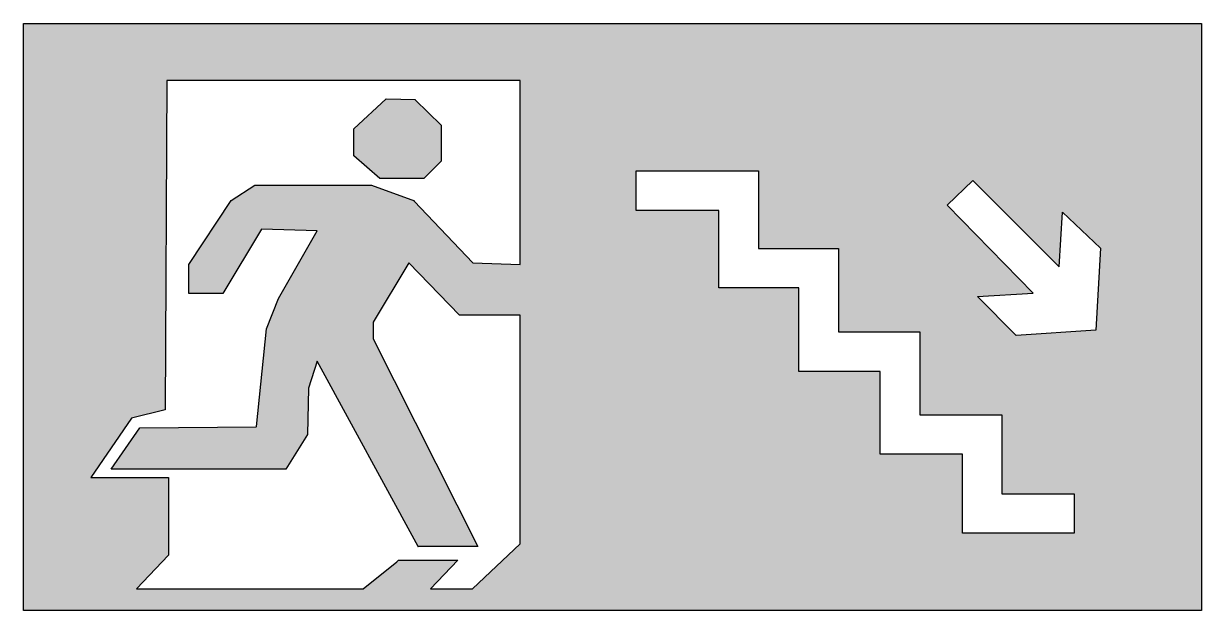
# Model space of a CAD drawing. Header units: millimetres. Extents: x 3899.1 to 3900.84, y 911.91 to 912.78.
import ezdxf

# ---------------------------------------------------------------- set-up
doc = ezdxf.new("R2010")
doc.units = ezdxf.units.MM
doc.layers.add('PLACA DE ORIENTACAO', color=96, linetype='Continuous')

msp = doc.modelspace()

# ---------------------------------------------------------------- hatches: boundary and pattern name
at = {"layer": 'PLACA DE ORIENTACAO', "lineweight": 25}
h = msp.add_hatch(color=96, dxfattribs=at)
h.paths.add_polyline_path([(3899.1034, 912.7803), (3899.1034, 911.9142), (3900.8415, 911.9142), (3900.8415, 912.7803)])
h.paths.add_polyline_path([(3900.6315, 912.4214), (3900.6365, 912.5021), (3900.6923, 912.449), (3900.6859, 912.328), (3900.568, 912.3198), (3900.5112, 912.3774), (3900.5931, 912.3824), (3900.4661, 912.5122), (3900.5044, 912.5489)], flags=16)
h.paths.add_polyline_path([(3900.3057, 912.4484), (3900.3057, 912.3251), (3900.4258, 912.3251), (3900.4258, 912.2029), (3900.547, 912.2029), (3900.547, 912.0863), (3900.6536, 912.0863), (3900.6536, 912.028), (3900.4887, 912.028), (3900.4887, 912.1446), (3900.3675, 912.1446), (3900.3675, 912.2668), (3900.2474, 912.2668), (3900.2474, 912.3901), (3900.1296, 912.3901), (3900.1296, 912.5045), (3900.0073, 912.5045), (3900.0073, 912.5628), (3900.1879, 912.5628), (3900.1879, 912.4484)], flags=16)
h.paths.add_polyline_path([(3899.8363, 912.4245), (3899.7664, 912.427), (3899.6791, 912.5191), (3899.6168, 912.5416), (3899.4447, 912.5416), (3899.4097, 912.5191), (3899.3474, 912.4245), (3899.3474, 912.3821), (3899.3973, 912.3821), (3899.4546, 912.4768), (3899.5369, 912.4743), (3899.4796, 912.3746), (3899.4621, 912.3298), (3899.4471, 912.1853), (3899.2748, 912.1837), (3899.2328, 912.1226), (3899.4903, 912.1226), (3899.5223, 912.1737), (3899.5241, 912.2421), (3899.5369, 912.2822), (3899.6857, 912.0084), (3899.7739, 912.0084), (3899.6193, 912.3148), (3899.6193, 912.3398), (3899.6717, 912.427), (3899.7465, 912.3497), (3899.8363, 912.3497), (3899.8363, 912.0124), (3899.7661, 911.9461), (3899.7041, 911.9461), (3899.744, 911.9885), (3899.6567, 911.9885), (3899.6542, 911.9861), (3899.6044, 911.9461), (3899.27, 911.9461), (3899.3174, 911.9959), (3899.3174, 912.1105), (3899.2027, 912.1105), (3899.2626, 912.1977), (3899.3124, 912.2102), (3899.3149, 912.696), (3899.8363, 912.696)], flags=16)
h.paths.add_polyline_path([(3899.7198, 912.6301), (3899.7194, 912.6296), (3899.7194, 912.5774), (3899.6943, 912.5514), (3899.6291, 912.5514), (3899.6293, 912.5516), (3899.591, 912.5851), (3899.591, 912.6247), (3899.6383, 912.669), (3899.6819, 912.6681), (3899.6814, 912.6675)], flags=0)

# ---------------------------------------------------------------- linework, layer by layer
at = {"layer": 'PLACA DE ORIENTACAO', "color": 96, "lineweight": 25}
for p, q in [((3899.1034, 912.7803), (3900.8415, 912.7803)), ((3899.1034, 911.9142), (3899.1034, 912.7803)), ((3900.8415, 912.7803), (3900.8415, 911.9142)), ((3899.3149, 912.696), (3899.3124, 912.2102)), ((3899.8363, 912.696), (3899.3149, 912.696)), ((3899.8363, 912.4245), (3899.8363, 912.696)), ((3899.591, 912.6247), (3899.6383, 912.669)), ((3899.6383, 912.669), (3899.6819, 912.6681)), ((3899.6819, 912.6681), (3899.6814, 912.6675)), ((3899.6814, 912.6675), (3899.7198, 912.6301)), ((3899.7198, 912.6301), (3899.7194, 912.6296)), ((3899.7194, 912.6296), (3899.7194, 912.5774)), ((3899.591, 912.5851), (3899.591, 912.6247)), ((3899.6293, 912.5516), (3899.591, 912.5851)), ((3899.7194, 912.5774), (3899.6943, 912.5514)), ((3899.6291, 912.5514), (3899.6293, 912.5516)), ((3899.6943, 912.5514), (3899.6291, 912.5514)), ((3899.4097, 912.5191), (3899.4447, 912.5416)), ((3899.4447, 912.5416), (3899.6168, 912.5416)), ((3899.6168, 912.5416), (3899.6803, 912.5187)), ((3899.3474, 912.4245), (3899.4097, 912.5191)), ((3899.6803, 912.5187), (3899.6799, 912.5183)), ((3899.6799, 912.5183), (3899.7664, 912.427)), ((3899.4545, 912.4766), (3899.3973, 912.3821)), ((3899.4547, 912.4768), (3899.4545, 912.4766)), ((3899.5369, 912.4743), (3899.4547, 912.4768)), ((3899.4796, 912.3746), (3899.5369, 912.4743)), ((3899.3474, 912.3821), (3899.3474, 912.4245)), ((3899.6717, 912.427), (3899.6193, 912.3398)), ((3899.7465, 912.3497), (3899.6717, 912.427)), ((3899.7664, 912.427), (3899.8363, 912.4245)), ((3899.3973, 912.3821), (3899.3474, 912.3821)), ((3899.4621, 912.3298), (3899.4796, 912.3746)), ((3899.6193, 912.3398), (3899.6193, 912.3148)), ((3899.8363, 912.3497), (3899.7465, 912.3497)), ((3899.8363, 912.0124), (3899.8363, 912.3497)), ((3899.4472, 912.1858), (3899.4621, 912.3298)), ((3899.6193, 912.3148), (3899.7739, 912.0084)), ((3899.5369, 912.2822), (3899.5241, 912.2421)), ((3899.6855, 912.0088), (3899.5369, 912.2822)), ((3899.5241, 912.2421), (3899.5223, 912.1737)), ((3899.2626, 912.1977), (3899.2027, 912.1105)), ((3899.3124, 912.2102), (3899.2626, 912.1977)), ((3899.2328, 912.1226), (3899.2748, 912.1837)), ((3899.2748, 912.1837), (3899.4467, 912.1853)), ((3899.4467, 912.1853), (3899.4472, 912.1858)), ((3899.5223, 912.1737), (3899.4903, 912.1226)), ((3899.2027, 912.1105), (3899.3174, 912.1105)), ((3899.4903, 912.1226), (3899.2328, 912.1226)), ((3899.3174, 912.1105), (3899.3174, 911.9959)), ((3899.685, 912.0084), (3899.6855, 912.0088)), ((3899.7739, 912.0084), (3899.685, 912.0084)), ((3899.7661, 911.9461), (3899.8363, 912.0124)), ((3899.3174, 911.9959), (3899.27, 911.9461)), ((3899.6044, 911.9461), (3899.6542, 911.9861)), ((3899.6542, 911.9861), (3899.6567, 911.9885)), ((3899.6567, 911.9885), (3899.744, 911.9885)), ((3899.744, 911.9885), (3899.7041, 911.9461)), ((3899.27, 911.9461), (3899.6044, 911.9461)), ((3899.7041, 911.9461), (3899.7661, 911.9461)), ((3900.8415, 911.9142), (3899.1034, 911.9142))]:
    msp.add_line(p, q, dxfattribs=at)
for points in [[(3900.2474, 912.3901), (3900.1296, 912.3901), (3900.1296, 912.5045), (3900.0073, 912.5045), (3900.0073, 912.5628), (3900.1879, 912.5628), (3900.1879, 912.4484), (3900.3057, 912.4484), (3900.3057, 912.3251), (3900.4258, 912.3251), (3900.4258, 912.2029), (3900.547, 912.2029), (3900.547, 912.0863), (3900.6536, 912.0863), (3900.6536, 912.028), (3900.4887, 912.028), (3900.4887, 912.1446), (3900.3675, 912.1446), (3900.3675, 912.2668), (3900.2474, 912.2668)], [(3900.6859, 912.328), (3900.568, 912.3198), (3900.5112, 912.3774), (3900.5931, 912.3824), (3900.4661, 912.5122), (3900.5044, 912.5489), (3900.6315, 912.4214), (3900.6365, 912.5021), (3900.6923, 912.449)]]:
    msp.add_lwpolyline(points, close=True, dxfattribs=at)

doc.saveas('drawing.dxf')
